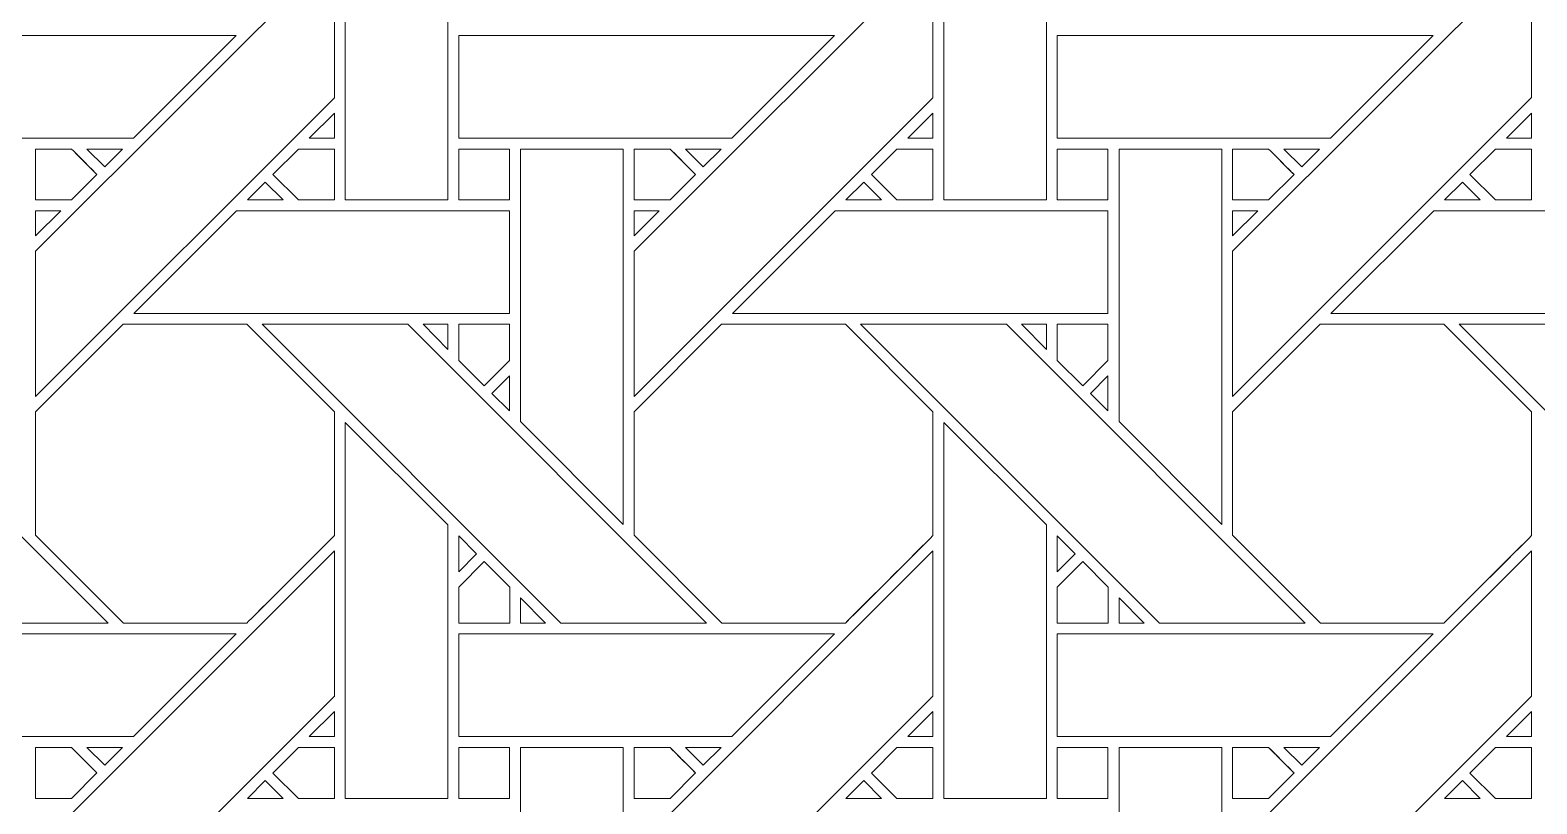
# Model space of a CAD drawing. Header units: inches. Extents: x 3.4 to 21.4, y 4.6 to 13.6.
# Drawn here: x 12.137 to 14.526, y 6.673 to 7.9 of the extents above; entities that cross this region are included whole.
import ezdxf

# ---------------------------------------------------------------- set-up
doc = ezdxf.new("R2010")
doc.units = ezdxf.units.IN
doc.header["$MEASUREMENT"] = 0
doc.layers.add('Design', color=7, linetype='Continuous', lineweight=0)

msp = doc.modelspace()

# ---------------------------------------------------------------- linework, layer by layer
at = {"layer": 'Design'}
for points, knots in [([(3.3829, 13.5948), (3.3829, 13.5948), (3.3829, 4.5948), (3.3829, 4.5948), (3.3829, 4.5948), (21.3829, 4.5948), (21.3829, 4.5948), (21.3829, 4.5948), (21.3829, 13.5948), (21.3829, 13.5948), (21.3829, 13.5948), (3.3829, 13.5948), (3.3829, 13.5948)], [0, 0, 0, 0, 1, 1, 1, 2, 2, 2, 3, 3, 3, 4, 4, 4, 4]), ([(3.8379, 13.1448), (3.8379, 13.1448), (3.8379, 5.0448), (3.8379, 5.0448), (3.8379, 5.0448), (20.9329, 5.0448), (20.9329, 5.0448), (20.9329, 5.0448), (20.9329, 13.1448), (20.9329, 13.1448), (20.9329, 13.1448), (3.8379, 13.1448), (3.8379, 13.1448)], [0, 0, 0, 0, 1, 1, 1, 2, 2, 2, 3, 3, 3, 4, 4, 4, 4]), ([(12.7996, 8.0644), (12.7996, 8.0644), (12.7996, 7.6307), (12.7996, 7.6307), (12.7996, 7.6307), (12.6368, 7.6307), (12.6368, 7.6307), (12.6368, 7.6307), (12.6368, 8.2265), (12.6368, 8.2265), (12.6368, 8.2265), (12.7996, 8.0644), (12.7996, 8.0644)], [0, 0, 0, 0, 1, 1, 1, 2, 2, 2, 3, 3, 3, 4, 4, 4, 4]), ([(13.7483, 8.0644), (13.7483, 8.0644), (13.7483, 7.6307), (13.7483, 7.6307), (13.7483, 7.6307), (13.5856, 7.6307), (13.5856, 7.6307), (13.5856, 7.6307), (13.5856, 8.2266), (13.5856, 8.2266), (13.5856, 8.2266), (13.7483, 8.0644), (13.7483, 8.0644)], [0, 0, 0, 0, 1, 1, 1, 2, 2, 2, 3, 3, 3, 4, 4, 4, 4]), ([(12.146, 7.5494), (12.146, 7.5494), (12.6197, 8.023), (12.6197, 8.023), (12.6197, 8.023), (12.6197, 7.7929), (12.6197, 7.7929), (12.6197, 7.7929), (12.146, 7.3193), (12.146, 7.3193), (12.146, 7.3193), (12.146, 7.5494), (12.146, 7.5494)], [0, 0, 0, 0, 1, 1, 1, 2, 2, 2, 3, 3, 3, 4, 4, 4, 4]), ([(13.0948, 7.5494), (13.0948, 7.5494), (13.5684, 8.023), (13.5684, 8.023), (13.5684, 8.023), (13.5684, 7.7929), (13.5684, 7.7929), (13.5684, 7.7929), (13.0948, 7.3193), (13.0948, 7.3193), (13.0948, 7.3193), (13.0948, 7.5494), (13.0948, 7.5494)], [0, 0, 0, 0, 1, 1, 1, 2, 2, 2, 3, 3, 3, 4, 4, 4, 4]), ([(14.0435, 7.5494), (14.0435, 7.5494), (14.5172, 8.023), (14.5172, 8.023), (14.5172, 8.023), (14.5172, 7.793), (14.5172, 7.793), (14.5172, 7.793), (14.0435, 7.3193), (14.0435, 7.3193), (14.0435, 7.3193), (14.0435, 7.5494), (14.0435, 7.5494)], [0, 0, 0, 0, 1, 1, 1, 2, 2, 2, 3, 3, 3, 4, 4, 4, 4]), ([(11.8682, 7.7288), (11.8682, 7.7288), (11.8682, 7.8915), (11.8682, 7.8915), (11.8682, 7.8915), (12.4639, 7.8915), (12.4639, 7.8915), (12.4639, 7.8915), (12.3012, 7.7288), (12.3012, 7.7288), (12.3012, 7.7288), (11.8682, 7.7288), (11.8682, 7.7288)], [0, 0, 0, 0, 1, 1, 1, 2, 2, 2, 3, 3, 3, 4, 4, 4, 4]), ([(12.8169, 7.7288), (12.8169, 7.7288), (12.8169, 7.8915), (12.8169, 7.8915), (12.8169, 7.8915), (13.4126, 7.8915), (13.4126, 7.8915), (13.4126, 7.8915), (13.2499, 7.7288), (13.2499, 7.7288), (13.2499, 7.7288), (12.8169, 7.7288), (12.8169, 7.7288)], [0, 0, 0, 0, 1, 1, 1, 2, 2, 2, 3, 3, 3, 4, 4, 4, 4]), ([(13.7656, 7.7288), (13.7656, 7.7288), (13.7656, 7.8915), (13.7656, 7.8915), (13.7656, 7.8915), (14.3613, 7.8915), (14.3613, 7.8915), (14.3613, 7.8915), (14.1986, 7.7288), (14.1986, 7.7288), (14.1986, 7.7288), (13.7656, 7.7288), (13.7656, 7.7288)], [0, 0, 0, 0, 1, 1, 1, 2, 2, 2, 3, 3, 3, 4, 4, 4, 4]), ([(12.5799, 7.7288), (12.5799, 7.7288), (12.6197, 7.7686), (12.6197, 7.7686), (12.6197, 7.7686), (12.6197, 7.7288), (12.6197, 7.7288), (12.6197, 7.7288), (12.5799, 7.7288), (12.5799, 7.7288)], [0, 0, 0, 0, 1, 1, 1, 2, 2, 2, 3, 3, 3, 3]), ([(13.5287, 7.7288), (13.5287, 7.7288), (13.5684, 7.7686), (13.5684, 7.7686), (13.5684, 7.7686), (13.5684, 7.7288), (13.5684, 7.7288), (13.5684, 7.7288), (13.5287, 7.7288), (13.5287, 7.7288)], [0, 0, 0, 0, 1, 1, 1, 2, 2, 2, 3, 3, 3, 3]), ([(14.4774, 7.7288), (14.4774, 7.7288), (14.5172, 7.7686), (14.5172, 7.7686), (14.5172, 7.7686), (14.5172, 7.7288), (14.5172, 7.7288), (14.5172, 7.7288), (14.4774, 7.7288), (14.4774, 7.7288)], [0, 0, 0, 0, 1, 1, 1, 2, 2, 2, 3, 3, 3, 3]), ([(12.2031, 7.7115), (12.2082, 7.7064), (12.239, 7.6756), (12.2434, 7.6711), (12.2434, 7.6711), (12.203, 7.6307), (12.203, 7.6307), (12.203, 7.6307), (12.146, 7.6307), (12.146, 7.6307), (12.146, 7.6307), (12.146, 7.7115), (12.146, 7.7115), (12.146, 7.7115), (12.2031, 7.7115), (12.2031, 7.7115)], [0, 0, 0, 0, 1, 1, 1, 2, 2, 2, 3, 3, 3, 4, 4, 4, 5, 5, 5, 5]), ([(12.146, 7.7115), (12.146, 7.7115), (12.2031, 7.7115), (12.2031, 7.7115), (12.2084, 7.7062), (12.2392, 7.6754), (12.2434, 7.6711), (12.2434, 7.6711), (12.203, 7.6307), (12.203, 7.6307), (12.203, 7.6307), (12.146, 7.6307), (12.146, 7.6307), (12.146, 7.6307), (12.146, 7.7115), (12.146, 7.7115)], [0, 0, 0, 0, 1, 1, 1, 2, 2, 2, 3, 3, 3, 4, 4, 4, 5, 5, 5, 5]), ([(12.2839, 7.7115), (12.2839, 7.7115), (12.2556, 7.6833), (12.2556, 7.6833), (12.2556, 7.6833), (12.2275, 7.7115), (12.2275, 7.7115), (12.2275, 7.7115), (12.2839, 7.7115), (12.2839, 7.7115)], [0, 0, 0, 0, 1, 1, 1, 2, 2, 2, 3, 3, 3, 3]), ([(12.6197, 7.7115), (12.6197, 7.7115), (12.6197, 7.6307), (12.6197, 7.6307), (12.6197, 7.6307), (12.5626, 7.6307), (12.5626, 7.6307), (12.5626, 7.6307), (12.5222, 7.6711), (12.5222, 7.6711), (12.5222, 7.6711), (12.5627, 7.7115), (12.5627, 7.7115), (12.5627, 7.7115), (12.6197, 7.7115), (12.6197, 7.7115)], [0, 0, 0, 0, 1, 1, 1, 2, 2, 2, 3, 3, 3, 4, 4, 4, 5, 5, 5, 5]), ([(12.5222, 7.6711), (12.5222, 7.6711), (12.5627, 7.7115), (12.5627, 7.7115), (12.5627, 7.7115), (12.6197, 7.7115), (12.6197, 7.7115), (12.6197, 7.7115), (12.6197, 7.6307), (12.6197, 7.6307), (12.6197, 7.6307), (12.5626, 7.6307), (12.5626, 7.6307), (12.5626, 7.6307), (12.5222, 7.6711), (12.5222, 7.6711)], [0, 0, 0, 0, 1, 1, 1, 2, 2, 2, 3, 3, 3, 4, 4, 4, 5, 5, 5, 5]), ([(12.8971, 7.6307), (12.8971, 7.6307), (12.8169, 7.6307), (12.8169, 7.6307), (12.8169, 7.6307), (12.8169, 7.7115), (12.8169, 7.7115), (12.8169, 7.7115), (12.8971, 7.7115), (12.8971, 7.7115), (12.8971, 7.7115), (12.8971, 7.6307), (12.8971, 7.6307)], [0, 0, 0, 0, 1, 1, 1, 2, 2, 2, 3, 3, 3, 4, 4, 4, 4]), ([(12.8971, 7.7115), (12.8971, 7.7115), (12.8971, 7.6307), (12.8971, 7.6307), (12.8971, 7.6307), (12.8169, 7.6307), (12.8169, 7.6307), (12.8169, 7.6307), (12.8169, 7.7115), (12.8169, 7.7115), (12.8169, 7.7115), (12.8971, 7.7115), (12.8971, 7.7115)], [0, 0, 0, 0, 1, 1, 1, 2, 2, 2, 3, 3, 3, 4, 4, 4, 4]), ([(13.0776, 7.7115), (13.0776, 7.7115), (13.0776, 7.1164), (13.0776, 7.1164), (13.0776, 7.1164), (12.9147, 7.2793), (12.9147, 7.2793), (12.9147, 7.2793), (12.9147, 7.7115), (12.9147, 7.7115), (12.9147, 7.7115), (13.0776, 7.7115), (13.0776, 7.7115)], [0, 0, 0, 0, 1, 1, 1, 2, 2, 2, 3, 3, 3, 4, 4, 4, 4]), ([(13.1518, 7.7115), (13.157, 7.7064), (13.1877, 7.6756), (13.1922, 7.6711), (13.1922, 7.6711), (13.1517, 7.6307), (13.1517, 7.6307), (13.1517, 7.6307), (13.0948, 7.6307), (13.0948, 7.6307), (13.0948, 7.6307), (13.0948, 7.7115), (13.0948, 7.7115), (13.0948, 7.7115), (13.1518, 7.7115), (13.1518, 7.7115)], [0, 0, 0, 0, 1, 1, 1, 2, 2, 2, 3, 3, 3, 4, 4, 4, 5, 5, 5, 5]), ([(13.0948, 7.7115), (13.0948, 7.7115), (13.1518, 7.7115), (13.1518, 7.7115), (13.1574, 7.7059), (13.1922, 7.6711), (13.1922, 7.6711), (13.1922, 7.6711), (13.1517, 7.6307), (13.1517, 7.6307), (13.1517, 7.6307), (13.0948, 7.6307), (13.0948, 7.6307), (13.0948, 7.6307), (13.0948, 7.7115), (13.0948, 7.7115)], [0, 0, 0, 0, 1, 1, 1, 2, 2, 2, 3, 3, 3, 4, 4, 4, 5, 5, 5, 5]), ([(13.2326, 7.7115), (13.2326, 7.7115), (13.2044, 7.6833), (13.2044, 7.6833), (13.2044, 7.6833), (13.1762, 7.7115), (13.1762, 7.7115), (13.1762, 7.7115), (13.2326, 7.7115), (13.2326, 7.7115)], [0, 0, 0, 0, 1, 1, 1, 2, 2, 2, 3, 3, 3, 3]), ([(13.5684, 7.7115), (13.5684, 7.7115), (13.5684, 7.6307), (13.5684, 7.6307), (13.5684, 7.6307), (13.5113, 7.6307), (13.5113, 7.6307), (13.5113, 7.6307), (13.471, 7.6711), (13.471, 7.6711), (13.471, 7.6711), (13.5114, 7.7115), (13.5114, 7.7115), (13.5114, 7.7115), (13.5684, 7.7115), (13.5684, 7.7115)], [0, 0, 0, 0, 1, 1, 1, 2, 2, 2, 3, 3, 3, 4, 4, 4, 5, 5, 5, 5]), ([(13.471, 7.6711), (13.471, 7.6711), (13.5114, 7.7115), (13.5114, 7.7115), (13.5114, 7.7115), (13.5684, 7.7115), (13.5684, 7.7115), (13.5684, 7.7115), (13.5684, 7.6307), (13.5684, 7.6307), (13.5684, 7.6307), (13.5113, 7.6307), (13.5113, 7.6307), (13.5113, 7.6307), (13.471, 7.6711), (13.471, 7.6711)], [0, 0, 0, 0, 1, 1, 1, 2, 2, 2, 3, 3, 3, 4, 4, 4, 5, 5, 5, 5]), ([(13.8459, 7.6307), (13.8459, 7.6307), (13.7656, 7.6307), (13.7656, 7.6307), (13.7656, 7.6307), (13.7656, 7.7115), (13.7656, 7.7115), (13.7656, 7.7115), (13.8459, 7.7115), (13.8459, 7.7115), (13.8459, 7.7115), (13.8459, 7.6307), (13.8459, 7.6307)], [0, 0, 0, 0, 1, 1, 1, 2, 2, 2, 3, 3, 3, 4, 4, 4, 4]), ([(13.8459, 7.7115), (13.8459, 7.7115), (13.8459, 7.6307), (13.8459, 7.6307), (13.8459, 7.6307), (13.7656, 7.6307), (13.7656, 7.6307), (13.7656, 7.6307), (13.7656, 7.7115), (13.7656, 7.7115), (13.7656, 7.7115), (13.8459, 7.7115), (13.8459, 7.7115)], [0, 0, 0, 0, 1, 1, 1, 2, 2, 2, 3, 3, 3, 4, 4, 4, 4]), ([(14.0263, 7.7115), (14.0263, 7.7115), (14.0263, 7.1164), (14.0263, 7.1164), (14.0263, 7.1164), (13.8634, 7.2793), (13.8634, 7.2793), (13.8634, 7.2793), (13.8634, 7.7115), (13.8634, 7.7115), (13.8634, 7.7115), (14.0263, 7.7115), (14.0263, 7.7115)], [0, 0, 0, 0, 1, 1, 1, 2, 2, 2, 3, 3, 3, 4, 4, 4, 4]), ([(14.1006, 7.7115), (14.1057, 7.7064), (14.1365, 7.6756), (14.1409, 7.6711), (14.1409, 7.6711), (14.1005, 7.6307), (14.1005, 7.6307), (14.1005, 7.6307), (14.0435, 7.6307), (14.0435, 7.6307), (14.0435, 7.6307), (14.0435, 7.7115), (14.0435, 7.7115), (14.0435, 7.7115), (14.1006, 7.7115), (14.1006, 7.7115)], [0, 0, 0, 0, 1, 1, 1, 2, 2, 2, 3, 3, 3, 4, 4, 4, 5, 5, 5, 5]), ([(14.0435, 7.6307), (14.0435, 7.6307), (14.0435, 7.7115), (14.0435, 7.7115), (14.0435, 7.7115), (14.1006, 7.7115), (14.1006, 7.7115), (14.106, 7.7061), (14.1409, 7.6711), (14.1409, 7.6711), (14.1409, 7.6711), (14.1005, 7.6307), (14.1005, 7.6307), (14.1005, 7.6307), (14.0435, 7.6307), (14.0435, 7.6307)], [0, 0, 0, 0, 1, 1, 1, 2, 2, 2, 3, 3, 3, 4, 4, 4, 5, 5, 5, 5]), ([(14.1249, 7.7115), (14.1249, 7.7115), (14.1814, 7.7115), (14.1814, 7.7115), (14.1814, 7.7115), (14.1531, 7.6833), (14.1531, 7.6833), (14.1531, 7.6833), (14.1249, 7.7115), (14.1249, 7.7115)], [0, 0, 0, 0, 1, 1, 1, 2, 2, 2, 3, 3, 3, 3]), ([(14.5172, 7.7115), (14.5172, 7.7115), (14.5172, 7.6307), (14.5172, 7.6307), (14.5172, 7.6307), (14.4601, 7.6307), (14.4601, 7.6307), (14.4601, 7.6307), (14.4197, 7.6711), (14.4197, 7.6711), (14.4197, 7.6711), (14.4601, 7.7115), (14.4601, 7.7115), (14.4601, 7.7115), (14.5172, 7.7115), (14.5172, 7.7115)], [0, 0, 0, 0, 1, 1, 1, 2, 2, 2, 3, 3, 3, 4, 4, 4, 5, 5, 5, 5]), ([(14.4197, 7.6711), (14.4197, 7.6711), (14.4601, 7.7115), (14.4601, 7.7115), (14.4601, 7.7115), (14.5172, 7.7115), (14.5172, 7.7115), (14.5172, 7.7115), (14.5172, 7.6307), (14.5172, 7.6307), (14.5172, 7.6307), (14.4601, 7.6307), (14.4601, 7.6307), (14.4601, 7.6307), (14.4197, 7.6711), (14.4197, 7.6711)], [0, 0, 0, 0, 1, 1, 1, 2, 2, 2, 3, 3, 3, 4, 4, 4, 5, 5, 5, 5]), ([(12.5384, 7.6307), (12.5384, 7.6307), (12.4819, 7.6307), (12.4819, 7.6307), (12.4819, 7.6307), (12.5101, 7.659), (12.5101, 7.659), (12.5101, 7.659), (12.5384, 7.6307), (12.5384, 7.6307)], [0, 0, 0, 0, 1, 1, 1, 2, 2, 2, 3, 3, 3, 3]), ([(13.4871, 7.6307), (13.4871, 7.6307), (13.4306, 7.6307), (13.4306, 7.6307), (13.4306, 7.6307), (13.4589, 7.659), (13.4589, 7.659), (13.4589, 7.659), (13.4871, 7.6307), (13.4871, 7.6307)], [0, 0, 0, 0, 1, 1, 1, 2, 2, 2, 3, 3, 3, 3]), ([(14.4358, 7.6307), (14.4358, 7.6307), (14.3793, 7.6307), (14.3793, 7.6307), (14.3793, 7.6307), (14.4076, 7.659), (14.4076, 7.659), (14.4076, 7.659), (14.4358, 7.6307), (14.4358, 7.6307)], [0, 0, 0, 0, 1, 1, 1, 2, 2, 2, 3, 3, 3, 3]), ([(12.1859, 7.6136), (12.1859, 7.6136), (12.146, 7.5738), (12.146, 7.5738), (12.146, 7.5738), (12.146, 7.6136), (12.146, 7.6136), (12.146, 7.6136), (12.1859, 7.6136), (12.1859, 7.6136)], [0, 0, 0, 0, 1, 1, 1, 2, 2, 2, 3, 3, 3, 3]), ([(12.3019, 7.4508), (12.3019, 7.4508), (12.4647, 7.6136), (12.4647, 7.6136), (12.4647, 7.6136), (12.8972, 7.6136), (12.8972, 7.6136), (12.8972, 7.6136), (12.8972, 7.4508), (12.8972, 7.4508), (12.8972, 7.4508), (12.3019, 7.4508), (12.3019, 7.4508)], [0, 0, 0, 0, 1, 1, 1, 2, 2, 2, 3, 3, 3, 4, 4, 4, 4]), ([(13.1346, 7.6136), (13.1346, 7.6136), (13.0948, 7.5737), (13.0948, 7.5737), (13.0948, 7.5737), (13.0948, 7.6136), (13.0948, 7.6136), (13.0948, 7.6136), (13.1346, 7.6136), (13.1346, 7.6136)], [0, 0, 0, 0, 1, 1, 1, 2, 2, 2, 3, 3, 3, 3]), ([(13.2506, 7.4508), (13.2506, 7.4508), (13.4135, 7.6136), (13.4135, 7.6136), (13.4135, 7.6136), (13.8459, 7.6136), (13.8459, 7.6136), (13.8459, 7.6136), (13.8459, 7.4508), (13.8459, 7.4508), (13.8459, 7.4508), (13.2506, 7.4508), (13.2506, 7.4508)], [0, 0, 0, 0, 1, 1, 1, 2, 2, 2, 3, 3, 3, 4, 4, 4, 4]), ([(14.0833, 7.6136), (14.0833, 7.6136), (14.0435, 7.5738), (14.0435, 7.5738), (14.0435, 7.5738), (14.0435, 7.6136), (14.0435, 7.6136), (14.0435, 7.6136), (14.0833, 7.6136), (14.0833, 7.6136)], [0, 0, 0, 0, 1, 1, 1, 2, 2, 2, 3, 3, 3, 3]), ([(14.1993, 7.4508), (14.1993, 7.4508), (14.3622, 7.6136), (14.3622, 7.6136), (14.3622, 7.6136), (14.7946, 7.6136), (14.7946, 7.6136), (14.7946, 7.6136), (14.7946, 7.4508), (14.7946, 7.4508), (14.7946, 7.4508), (14.1993, 7.4508), (14.1993, 7.4508)], [0, 0, 0, 0, 1, 1, 1, 2, 2, 2, 3, 3, 3, 4, 4, 4, 4]), ([(11.5565, 7.4336), (11.5565, 7.4336), (11.7874, 7.4336), (11.7874, 7.4336), (11.7874, 7.4336), (12.2611, 6.96), (12.2611, 6.96), (12.2611, 6.96), (12.03, 6.96), (12.03, 6.96), (12.03, 6.96), (11.5565, 7.4336), (11.5565, 7.4336)], [0, 0, 0, 0, 1, 1, 1, 2, 2, 2, 3, 3, 3, 4, 4, 4, 4]), ([(12.2847, 7.4336), (12.2847, 7.4336), (12.4809, 7.4336), (12.4809, 7.4336), (12.4809, 7.4336), (12.6197, 7.2949), (12.6197, 7.2949), (12.6197, 7.2949), (12.6197, 7.0987), (12.6197, 7.0987), (12.6019, 7.0807), (12.49, 6.969), (12.481, 6.96), (12.481, 6.96), (12.2853, 6.96), (12.2853, 6.96), (12.2853, 6.96), (12.146, 7.0992), (12.146, 7.0992), (12.146, 7.0992), (12.146, 7.2949), (12.146, 7.2949), (12.146, 7.2949), (12.2847, 7.4336), (12.2847, 7.4336)], [0, 0, 0, 0, 1, 1, 1, 2, 2, 2, 3, 3, 3, 4, 4, 4, 5, 5, 5, 6, 6, 6, 7, 7, 7, 8, 8, 8, 8]), ([(12.146, 7.0992), (12.146, 7.0992), (12.146, 7.2949), (12.146, 7.2949), (12.146, 7.2949), (12.2847, 7.4336), (12.2847, 7.4336), (12.2847, 7.4336), (12.4809, 7.4336), (12.4809, 7.4336), (12.4809, 7.4336), (12.6197, 7.2949), (12.6197, 7.2949), (12.6197, 7.2949), (12.6197, 7.0987), (12.6197, 7.0987), (12.6017, 7.0806), (12.4899, 6.9689), (12.481, 6.96), (12.481, 6.96), (12.2853, 6.96), (12.2853, 6.96), (12.2853, 6.96), (12.146, 7.0992), (12.146, 7.0992)], [0, 0, 0, 0, 1, 1, 1, 2, 2, 2, 3, 3, 3, 4, 4, 4, 5, 5, 5, 6, 6, 6, 7, 7, 7, 8, 8, 8, 8]), ([(12.5052, 7.4336), (12.5052, 7.4336), (12.7361, 7.4336), (12.7361, 7.4336), (12.7361, 7.4336), (13.2098, 6.96), (13.2098, 6.96), (13.2098, 6.96), (12.9787, 6.96), (12.9787, 6.96), (12.9787, 6.96), (12.5052, 7.4336), (12.5052, 7.4336)], [0, 0, 0, 0, 1, 1, 1, 2, 2, 2, 3, 3, 3, 4, 4, 4, 4]), ([(12.7997, 7.4336), (12.7997, 7.4336), (12.7997, 7.3938), (12.7997, 7.3938), (12.7997, 7.3938), (12.7602, 7.4336), (12.7602, 7.4336), (12.7602, 7.4336), (12.7997, 7.4336), (12.7997, 7.4336)], [0, 0, 0, 0, 1, 1, 1, 2, 2, 2, 3, 3, 3, 3]), ([(12.8971, 7.4336), (12.8971, 7.4336), (12.8971, 7.376), (12.8971, 7.376), (12.8971, 7.376), (12.8572, 7.3361), (12.8572, 7.3361), (12.8572, 7.3361), (12.8169, 7.3764), (12.8169, 7.3764), (12.8169, 7.3764), (12.8169, 7.4336), (12.8169, 7.4336), (12.8169, 7.4336), (12.8971, 7.4336), (12.8971, 7.4336)], [0, 0, 0, 0, 1, 1, 1, 2, 2, 2, 3, 3, 3, 4, 4, 4, 5, 5, 5, 5]), ([(12.8572, 7.3361), (12.8572, 7.3361), (12.8169, 7.3764), (12.8169, 7.3764), (12.8169, 7.3764), (12.8169, 7.4336), (12.8169, 7.4336), (12.8169, 7.4336), (12.8971, 7.4336), (12.8971, 7.4336), (12.8971, 7.4336), (12.8971, 7.376), (12.8971, 7.376), (12.8971, 7.376), (12.8572, 7.3361), (12.8572, 7.3361)], [0, 0, 0, 0, 1, 1, 1, 2, 2, 2, 3, 3, 3, 4, 4, 4, 5, 5, 5, 5]), ([(13.2335, 7.4336), (13.2335, 7.4336), (13.4297, 7.4336), (13.4297, 7.4336), (13.4297, 7.4336), (13.5684, 7.2949), (13.5684, 7.2949), (13.5684, 7.2949), (13.5684, 7.0987), (13.5684, 7.0987), (13.5506, 7.0807), (13.4387, 6.969), (13.4297, 6.96), (13.4297, 6.96), (13.234, 6.96), (13.234, 6.96), (13.234, 6.96), (13.0948, 7.0992), (13.0948, 7.0992), (13.0948, 7.0992), (13.0948, 7.2949), (13.0948, 7.2949), (13.0948, 7.2949), (13.2335, 7.4336), (13.2335, 7.4336)], [0, 0, 0, 0, 1, 1, 1, 2, 2, 2, 3, 3, 3, 4, 4, 4, 5, 5, 5, 6, 6, 6, 7, 7, 7, 8, 8, 8, 8]), ([(13.0948, 7.0992), (13.0948, 7.0992), (13.0948, 7.2949), (13.0948, 7.2949), (13.0948, 7.2949), (13.2335, 7.4336), (13.2335, 7.4336), (13.2335, 7.4336), (13.4297, 7.4336), (13.4297, 7.4336), (13.4297, 7.4336), (13.5684, 7.2949), (13.5684, 7.2949), (13.5684, 7.2949), (13.5684, 7.0987), (13.5684, 7.0987), (13.55, 7.0801), (13.4382, 6.9685), (13.4297, 6.96), (13.4297, 6.96), (13.234, 6.96), (13.234, 6.96), (13.234, 6.96), (13.0948, 7.0992), (13.0948, 7.0992)], [0, 0, 0, 0, 1, 1, 1, 2, 2, 2, 3, 3, 3, 4, 4, 4, 5, 5, 5, 6, 6, 6, 7, 7, 7, 8, 8, 8, 8]), ([(13.4539, 7.4336), (13.4539, 7.4336), (13.6849, 7.4336), (13.6849, 7.4336), (13.6849, 7.4336), (14.1585, 6.96), (14.1585, 6.96), (14.1585, 6.96), (13.9275, 6.96), (13.9275, 6.96), (13.9275, 6.96), (13.4539, 7.4336), (13.4539, 7.4336)], [0, 0, 0, 0, 1, 1, 1, 2, 2, 2, 3, 3, 3, 4, 4, 4, 4]), ([(13.7484, 7.4336), (13.7484, 7.4336), (13.7484, 7.3938), (13.7484, 7.3938), (13.7484, 7.3938), (13.709, 7.4336), (13.709, 7.4336), (13.709, 7.4336), (13.7484, 7.4336), (13.7484, 7.4336)], [0, 0, 0, 0, 1, 1, 1, 2, 2, 2, 3, 3, 3, 3]), ([(13.8459, 7.4336), (13.8459, 7.4336), (13.8459, 7.376), (13.8459, 7.376), (13.8459, 7.376), (13.8059, 7.3361), (13.8059, 7.3361), (13.8059, 7.3361), (13.7656, 7.3764), (13.7656, 7.3764), (13.7656, 7.3764), (13.7656, 7.4336), (13.7656, 7.4336), (13.7656, 7.4336), (13.8459, 7.4336), (13.8459, 7.4336)], [0, 0, 0, 0, 1, 1, 1, 2, 2, 2, 3, 3, 3, 4, 4, 4, 5, 5, 5, 5]), ([(13.8059, 7.3361), (13.8059, 7.3361), (13.7656, 7.3764), (13.7656, 7.3764), (13.7656, 7.3764), (13.7656, 7.4336), (13.7656, 7.4336), (13.7656, 7.4336), (13.8459, 7.4336), (13.8459, 7.4336), (13.8459, 7.4336), (13.8459, 7.376), (13.8459, 7.376), (13.8459, 7.376), (13.8059, 7.3361), (13.8059, 7.3361)], [0, 0, 0, 0, 1, 1, 1, 2, 2, 2, 3, 3, 3, 4, 4, 4, 5, 5, 5, 5]), ([(14.1822, 7.4336), (14.1822, 7.4336), (14.3784, 7.4336), (14.3784, 7.4336), (14.3784, 7.4336), (14.5172, 7.2949), (14.5172, 7.2949), (14.5172, 7.2949), (14.5172, 7.0987), (14.5172, 7.0987), (14.4994, 7.0807), (14.3874, 6.969), (14.3784, 6.96), (14.3784, 6.96), (14.1827, 6.96), (14.1827, 6.96), (14.1827, 6.96), (14.0435, 7.0992), (14.0435, 7.0992), (14.0435, 7.0992), (14.0435, 7.2949), (14.0435, 7.2949), (14.0435, 7.2949), (14.1822, 7.4336), (14.1822, 7.4336)], [0, 0, 0, 0, 1, 1, 1, 2, 2, 2, 3, 3, 3, 4, 4, 4, 5, 5, 5, 6, 6, 6, 7, 7, 7, 8, 8, 8, 8]), ([(14.0435, 7.0992), (14.0435, 7.0992), (14.0435, 7.2949), (14.0435, 7.2949), (14.0435, 7.2949), (14.1822, 7.4336), (14.1822, 7.4336), (14.1822, 7.4336), (14.3784, 7.4336), (14.3784, 7.4336), (14.3784, 7.4336), (14.5172, 7.2949), (14.5172, 7.2949), (14.5172, 7.2949), (14.5172, 7.0987), (14.5172, 7.0987), (14.4992, 7.0806), (14.3873, 6.9689), (14.3784, 6.96), (14.3784, 6.96), (14.1827, 6.96), (14.1827, 6.96), (14.1827, 6.96), (14.0435, 7.0992), (14.0435, 7.0992)], [0, 0, 0, 0, 1, 1, 1, 2, 2, 2, 3, 3, 3, 4, 4, 4, 5, 5, 5, 6, 6, 6, 7, 7, 7, 8, 8, 8, 8]), ([(14.4026, 7.4336), (14.4026, 7.4336), (14.6336, 7.4336), (14.6336, 7.4336), (14.6336, 7.4336), (15.1072, 6.96), (15.1072, 6.96), (15.1072, 6.96), (14.8762, 6.96), (14.8762, 6.96), (14.8762, 6.96), (14.4026, 7.4336), (14.4026, 7.4336)], [0, 0, 0, 0, 1, 1, 1, 2, 2, 2, 3, 3, 3, 4, 4, 4, 4]), ([(12.8972, 7.3518), (12.8972, 7.3518), (12.8972, 7.2966), (12.8972, 7.2966), (12.8972, 7.2966), (12.8694, 7.324), (12.8694, 7.324), (12.8694, 7.324), (12.8972, 7.3518), (12.8972, 7.3518)], [0, 0, 0, 0, 1, 1, 1, 2, 2, 2, 3, 3, 3, 3]), ([(13.8459, 7.3518), (13.8459, 7.3518), (13.8459, 7.2966), (13.8459, 7.2966), (13.8459, 7.2966), (13.8181, 7.324), (13.8181, 7.324), (13.8181, 7.324), (13.8459, 7.3518), (13.8459, 7.3518)], [0, 0, 0, 0, 1, 1, 1, 2, 2, 2, 3, 3, 3, 3]), ([(12.7996, 7.1157), (12.7996, 7.1157), (12.7996, 6.682), (12.7996, 6.682), (12.7996, 6.682), (12.6368, 6.682), (12.6368, 6.682), (12.6368, 6.682), (12.6368, 7.2778), (12.6368, 7.2778), (12.6368, 7.2778), (12.7996, 7.1157), (12.7996, 7.1157)], [0, 0, 0, 0, 1, 1, 1, 2, 2, 2, 3, 3, 3, 4, 4, 4, 4]), ([(13.7483, 7.1157), (13.7483, 7.1157), (13.7483, 6.682), (13.7483, 6.682), (13.7483, 6.682), (13.5856, 6.682), (13.5856, 6.682), (13.5856, 6.682), (13.5856, 7.2778), (13.5856, 7.2778), (13.5856, 7.2778), (13.7483, 7.1157), (13.7483, 7.1157)], [0, 0, 0, 0, 1, 1, 1, 2, 2, 2, 3, 3, 3, 4, 4, 4, 4]), ([(12.8169, 7.0414), (12.8169, 7.0414), (12.8169, 7.0982), (12.8169, 7.0982), (12.8169, 7.0982), (12.8451, 7.0696), (12.8451, 7.0696), (12.8451, 7.0696), (12.8169, 7.0414), (12.8169, 7.0414)], [0, 0, 0, 0, 1, 1, 1, 2, 2, 2, 3, 3, 3, 3]), ([(13.7656, 7.0414), (13.7656, 7.0414), (13.7656, 7.0982), (13.7656, 7.0982), (13.7656, 7.0982), (13.7938, 7.0696), (13.7938, 7.0696), (13.7938, 7.0696), (13.7656, 7.0414), (13.7656, 7.0414)], [0, 0, 0, 0, 1, 1, 1, 2, 2, 2, 3, 3, 3, 3]), ([(12.146, 6.6007), (12.146, 6.6007), (12.6197, 7.0743), (12.6197, 7.0743), (12.6197, 7.0743), (12.6197, 6.8442), (12.6197, 6.8442), (12.6197, 6.8442), (12.146, 6.3706), (12.146, 6.3706), (12.146, 6.3706), (12.146, 6.6007), (12.146, 6.6007)], [0, 0, 0, 0, 1, 1, 1, 2, 2, 2, 3, 3, 3, 4, 4, 4, 4]), ([(13.0948, 6.6007), (13.0948, 6.6007), (13.5684, 7.0743), (13.5684, 7.0743), (13.5684, 7.0743), (13.5684, 6.8442), (13.5684, 6.8442), (13.5684, 6.8442), (13.0948, 6.3706), (13.0948, 6.3706), (13.0948, 6.3706), (13.0948, 6.6007), (13.0948, 6.6007)], [0, 0, 0, 0, 1, 1, 1, 2, 2, 2, 3, 3, 3, 4, 4, 4, 4]), ([(14.0435, 6.6007), (14.0435, 6.6007), (14.5172, 7.0743), (14.5172, 7.0743), (14.5172, 7.0743), (14.5172, 6.8442), (14.5172, 6.8442), (14.5172, 6.8442), (14.0435, 6.3706), (14.0435, 6.3706), (14.0435, 6.3706), (14.0435, 6.6007), (14.0435, 6.6007)], [0, 0, 0, 0, 1, 1, 1, 2, 2, 2, 3, 3, 3, 4, 4, 4, 4]), ([(12.8169, 6.9597), (12.8169, 6.9597), (12.8169, 7.017), (12.8169, 7.017), (12.8169, 7.017), (12.8572, 7.0574), (12.8572, 7.0574), (12.8572, 7.0574), (12.8976, 7.017), (12.8976, 7.017), (12.8976, 7.017), (12.8976, 6.9597), (12.8976, 6.9597), (12.8976, 6.9597), (12.8169, 6.9597), (12.8169, 6.9597)], [0, 0, 0, 0, 1, 1, 1, 2, 2, 2, 3, 3, 3, 4, 4, 4, 5, 5, 5, 5]), ([(12.8572, 7.0574), (12.8572, 7.0574), (12.8976, 7.017), (12.8976, 7.017), (12.8976, 7.017), (12.8976, 6.9597), (12.8976, 6.9597), (12.8976, 6.9597), (12.8169, 6.9597), (12.8169, 6.9597), (12.8169, 6.9597), (12.8169, 7.017), (12.8169, 7.017), (12.8169, 7.017), (12.8572, 7.0574), (12.8572, 7.0574)], [0, 0, 0, 0, 1, 1, 1, 2, 2, 2, 3, 3, 3, 4, 4, 4, 5, 5, 5, 5]), ([(13.7656, 6.9597), (13.7656, 6.9597), (13.7656, 7.017), (13.7656, 7.017), (13.7656, 7.017), (13.806, 7.0574), (13.806, 7.0574), (13.806, 7.0574), (13.8463, 7.017), (13.8463, 7.017), (13.8463, 7.017), (13.8463, 6.9597), (13.8463, 6.9597), (13.8463, 6.9597), (13.7656, 6.9597), (13.7656, 6.9597)], [0, 0, 0, 0, 1, 1, 1, 2, 2, 2, 3, 3, 3, 4, 4, 4, 5, 5, 5, 5]), ([(13.806, 7.0574), (13.806, 7.0574), (13.8463, 7.017), (13.8463, 7.017), (13.8463, 7.017), (13.8463, 6.9597), (13.8463, 6.9597), (13.8463, 6.9597), (13.7656, 6.9597), (13.7656, 6.9597), (13.7656, 6.9597), (13.7656, 7.017), (13.7656, 7.017), (13.7656, 7.017), (13.806, 7.0574), (13.806, 7.0574)], [0, 0, 0, 0, 1, 1, 1, 2, 2, 2, 3, 3, 3, 4, 4, 4, 5, 5, 5, 5]), ([(12.9545, 6.96), (12.9545, 6.96), (12.9148, 6.96), (12.9148, 6.96), (12.9148, 6.96), (12.9148, 6.9998), (12.9148, 6.9998), (12.9148, 6.9998), (12.9545, 6.96), (12.9545, 6.96)], [0, 0, 0, 0, 1, 1, 1, 2, 2, 2, 3, 3, 3, 3]), ([(13.9033, 6.96), (13.9033, 6.96), (13.8635, 6.96), (13.8635, 6.96), (13.8635, 6.96), (13.8635, 6.9998), (13.8635, 6.9998), (13.8635, 6.9998), (13.9033, 6.96), (13.9033, 6.96)], [0, 0, 0, 0, 1, 1, 1, 2, 2, 2, 3, 3, 3, 3]), ([(11.8682, 6.78), (11.8682, 6.78), (11.8682, 6.9427), (11.8682, 6.9427), (11.8682, 6.9427), (12.4639, 6.9427), (12.4639, 6.9427), (12.4639, 6.9427), (12.3012, 6.78), (12.3012, 6.78), (12.3012, 6.78), (11.8682, 6.78), (11.8682, 6.78)], [0, 0, 0, 0, 1, 1, 1, 2, 2, 2, 3, 3, 3, 4, 4, 4, 4]), ([(12.8169, 6.78), (12.8169, 6.78), (12.8169, 6.9427), (12.8169, 6.9427), (12.8169, 6.9427), (13.4126, 6.9427), (13.4126, 6.9427), (13.4126, 6.9427), (13.2499, 6.78), (13.2499, 6.78), (13.2499, 6.78), (12.8169, 6.78), (12.8169, 6.78)], [0, 0, 0, 0, 1, 1, 1, 2, 2, 2, 3, 3, 3, 4, 4, 4, 4]), ([(13.7656, 6.78), (13.7656, 6.78), (13.7656, 6.9427), (13.7656, 6.9427), (13.7656, 6.9427), (14.3613, 6.9427), (14.3613, 6.9427), (14.3613, 6.9427), (14.1986, 6.78), (14.1986, 6.78), (14.1986, 6.78), (13.7656, 6.78), (13.7656, 6.78)], [0, 0, 0, 0, 1, 1, 1, 2, 2, 2, 3, 3, 3, 4, 4, 4, 4]), ([(12.5799, 6.7801), (12.5799, 6.7801), (12.6197, 6.8198), (12.6197, 6.8198), (12.6197, 6.8198), (12.6197, 6.7801), (12.6197, 6.7801), (12.6197, 6.7801), (12.5799, 6.7801), (12.5799, 6.7801)], [0, 0, 0, 0, 1, 1, 1, 2, 2, 2, 3, 3, 3, 3]), ([(13.5287, 6.7801), (13.5287, 6.7801), (13.5684, 6.8198), (13.5684, 6.8198), (13.5684, 6.8198), (13.5684, 6.7801), (13.5684, 6.7801), (13.5684, 6.7801), (13.5287, 6.7801), (13.5287, 6.7801)], [0, 0, 0, 0, 1, 1, 1, 2, 2, 2, 3, 3, 3, 3]), ([(14.4774, 6.7801), (14.4774, 6.7801), (14.5172, 6.8198), (14.5172, 6.8198), (14.5172, 6.8198), (14.5172, 6.7801), (14.5172, 6.7801), (14.5172, 6.7801), (14.4774, 6.7801), (14.4774, 6.7801)], [0, 0, 0, 0, 1, 1, 1, 2, 2, 2, 3, 3, 3, 3]), ([(12.2031, 6.7627), (12.2082, 6.7576), (12.239, 6.7268), (12.2434, 6.7224), (12.2434, 6.7224), (12.203, 6.682), (12.203, 6.682), (12.203, 6.682), (12.146, 6.682), (12.146, 6.682), (12.146, 6.682), (12.146, 6.7627), (12.146, 6.7627), (12.146, 6.7627), (12.2031, 6.7627), (12.2031, 6.7627)], [0, 0, 0, 0, 1, 1, 1, 2, 2, 2, 3, 3, 3, 4, 4, 4, 5, 5, 5, 5]), ([(12.146, 6.7627), (12.146, 6.7627), (12.2031, 6.7627), (12.2031, 6.7627), (12.2083, 6.7575), (12.2391, 6.7267), (12.2434, 6.7224), (12.2434, 6.7224), (12.203, 6.682), (12.203, 6.682), (12.203, 6.682), (12.146, 6.682), (12.146, 6.682), (12.146, 6.682), (12.146, 6.7627), (12.146, 6.7627)], [0, 0, 0, 0, 1, 1, 1, 2, 2, 2, 3, 3, 3, 4, 4, 4, 5, 5, 5, 5]), ([(12.2839, 6.7628), (12.2839, 6.7628), (12.2556, 6.7346), (12.2556, 6.7346), (12.2556, 6.7346), (12.2275, 6.7628), (12.2275, 6.7628), (12.2275, 6.7628), (12.2839, 6.7628), (12.2839, 6.7628)], [0, 0, 0, 0, 1, 1, 1, 2, 2, 2, 3, 3, 3, 3]), ([(12.6197, 6.7628), (12.6197, 6.7628), (12.6197, 6.682), (12.6197, 6.682), (12.6197, 6.682), (12.5626, 6.682), (12.5626, 6.682), (12.5626, 6.682), (12.5222, 6.7223), (12.5222, 6.7223), (12.5222, 6.7223), (12.5627, 6.7628), (12.5627, 6.7628), (12.5627, 6.7628), (12.6197, 6.7628), (12.6197, 6.7628)], [0, 0, 0, 0, 1, 1, 1, 2, 2, 2, 3, 3, 3, 4, 4, 4, 5, 5, 5, 5]), ([(12.5222, 6.7223), (12.5222, 6.7223), (12.5627, 6.7628), (12.5627, 6.7628), (12.5627, 6.7628), (12.6197, 6.7628), (12.6197, 6.7628), (12.6197, 6.7628), (12.6197, 6.682), (12.6197, 6.682), (12.6197, 6.682), (12.5626, 6.682), (12.5626, 6.682), (12.5626, 6.682), (12.5222, 6.7223), (12.5222, 6.7223)], [0, 0, 0, 0, 1, 1, 1, 2, 2, 2, 3, 3, 3, 4, 4, 4, 5, 5, 5, 5]), ([(12.8971, 6.682), (12.8971, 6.682), (12.8169, 6.682), (12.8169, 6.682), (12.8169, 6.682), (12.8169, 6.7627), (12.8169, 6.7627), (12.8169, 6.7627), (12.8971, 6.7627), (12.8971, 6.7627), (12.8971, 6.7627), (12.8971, 6.682), (12.8971, 6.682)], [0, 0, 0, 0, 1, 1, 1, 2, 2, 2, 3, 3, 3, 4, 4, 4, 4]), ([(12.8971, 6.7627), (12.8971, 6.7627), (12.8971, 6.682), (12.8971, 6.682), (12.8971, 6.682), (12.8169, 6.682), (12.8169, 6.682), (12.8169, 6.682), (12.8169, 6.7627), (12.8169, 6.7627), (12.8169, 6.7627), (12.8971, 6.7627), (12.8971, 6.7627)], [0, 0, 0, 0, 1, 1, 1, 2, 2, 2, 3, 3, 3, 4, 4, 4, 4]), ([(13.0776, 6.7628), (13.0776, 6.7628), (13.0776, 6.1677), (13.0776, 6.1677), (13.0776, 6.1677), (12.9147, 6.3306), (12.9147, 6.3306), (12.9147, 6.3306), (12.9147, 6.7628), (12.9147, 6.7628), (12.9147, 6.7628), (13.0776, 6.7628), (13.0776, 6.7628)], [0, 0, 0, 0, 1, 1, 1, 2, 2, 2, 3, 3, 3, 4, 4, 4, 4]), ([(13.1518, 6.7627), (13.157, 6.7576), (13.1877, 6.7268), (13.1922, 6.7224), (13.1922, 6.7224), (13.1517, 6.682), (13.1517, 6.682), (13.1517, 6.682), (13.0948, 6.682), (13.0948, 6.682), (13.0948, 6.682), (13.0948, 6.7627), (13.0948, 6.7627), (13.0948, 6.7627), (13.1518, 6.7627), (13.1518, 6.7627)], [0, 0, 0, 0, 1, 1, 1, 2, 2, 2, 3, 3, 3, 4, 4, 4, 5, 5, 5, 5]), ([(13.0948, 6.7627), (13.0948, 6.7627), (13.1518, 6.7627), (13.1518, 6.7627), (13.1572, 6.7574), (13.1922, 6.7224), (13.1922, 6.7224), (13.1922, 6.7224), (13.1517, 6.682), (13.1517, 6.682), (13.1517, 6.682), (13.0948, 6.682), (13.0948, 6.682), (13.0948, 6.682), (13.0948, 6.7627), (13.0948, 6.7627)], [0, 0, 0, 0, 1, 1, 1, 2, 2, 2, 3, 3, 3, 4, 4, 4, 5, 5, 5, 5]), ([(13.2326, 6.7628), (13.2326, 6.7628), (13.2044, 6.7346), (13.2044, 6.7346), (13.2044, 6.7346), (13.1762, 6.7628), (13.1762, 6.7628), (13.1762, 6.7628), (13.2326, 6.7628), (13.2326, 6.7628)], [0, 0, 0, 0, 1, 1, 1, 2, 2, 2, 3, 3, 3, 3]), ([(13.5684, 6.7628), (13.5684, 6.7628), (13.5684, 6.682), (13.5684, 6.682), (13.5684, 6.682), (13.5113, 6.682), (13.5113, 6.682), (13.5113, 6.682), (13.471, 6.7223), (13.471, 6.7223), (13.471, 6.7223), (13.5114, 6.7628), (13.5114, 6.7628), (13.5114, 6.7628), (13.5684, 6.7628), (13.5684, 6.7628)], [0, 0, 0, 0, 1, 1, 1, 2, 2, 2, 3, 3, 3, 4, 4, 4, 5, 5, 5, 5]), ([(13.471, 6.7223), (13.471, 6.7223), (13.5114, 6.7628), (13.5114, 6.7628), (13.5114, 6.7628), (13.5684, 6.7628), (13.5684, 6.7628), (13.5684, 6.7628), (13.5684, 6.682), (13.5684, 6.682), (13.5684, 6.682), (13.5113, 6.682), (13.5113, 6.682), (13.5113, 6.682), (13.471, 6.7223), (13.471, 6.7223)], [0, 0, 0, 0, 1, 1, 1, 2, 2, 2, 3, 3, 3, 4, 4, 4, 5, 5, 5, 5]), ([(13.8459, 6.682), (13.8459, 6.682), (13.7656, 6.682), (13.7656, 6.682), (13.7656, 6.682), (13.7656, 6.7627), (13.7656, 6.7627), (13.7656, 6.7627), (13.8459, 6.7627), (13.8459, 6.7627), (13.8459, 6.7627), (13.8459, 6.682), (13.8459, 6.682)], [0, 0, 0, 0, 1, 1, 1, 2, 2, 2, 3, 3, 3, 4, 4, 4, 4]), ([(13.8459, 6.7627), (13.8459, 6.7627), (13.8459, 6.682), (13.8459, 6.682), (13.8459, 6.682), (13.7656, 6.682), (13.7656, 6.682), (13.7656, 6.682), (13.7656, 6.7627), (13.7656, 6.7627), (13.7656, 6.7627), (13.8459, 6.7627), (13.8459, 6.7627)], [0, 0, 0, 0, 1, 1, 1, 2, 2, 2, 3, 3, 3, 4, 4, 4, 4]), ([(14.0263, 6.7628), (14.0263, 6.7628), (14.0263, 6.1677), (14.0263, 6.1677), (14.0263, 6.1677), (13.8634, 6.3306), (13.8634, 6.3306), (13.8634, 6.3306), (13.8634, 6.7628), (13.8634, 6.7628), (13.8634, 6.7628), (14.0263, 6.7628), (14.0263, 6.7628)], [0, 0, 0, 0, 1, 1, 1, 2, 2, 2, 3, 3, 3, 4, 4, 4, 4]), ([(14.1006, 6.7627), (14.1057, 6.7576), (14.1365, 6.7268), (14.1409, 6.7224), (14.1409, 6.7224), (14.1005, 6.682), (14.1005, 6.682), (14.1005, 6.682), (14.0435, 6.682), (14.0435, 6.682), (14.0435, 6.682), (14.0435, 6.7627), (14.0435, 6.7627), (14.0435, 6.7627), (14.1006, 6.7627), (14.1006, 6.7627)], [0, 0, 0, 0, 1, 1, 1, 2, 2, 2, 3, 3, 3, 4, 4, 4, 5, 5, 5, 5]), ([(14.0435, 6.682), (14.0435, 6.682), (14.0435, 6.7627), (14.0435, 6.7627), (14.0435, 6.7627), (14.1006, 6.7627), (14.1006, 6.7627), (14.106, 6.7574), (14.1409, 6.7224), (14.1409, 6.7224), (14.1409, 6.7224), (14.1005, 6.682), (14.1005, 6.682), (14.1005, 6.682), (14.0435, 6.682), (14.0435, 6.682)], [0, 0, 0, 0, 1, 1, 1, 2, 2, 2, 3, 3, 3, 4, 4, 4, 5, 5, 5, 5]), ([(14.1249, 6.7628), (14.1249, 6.7628), (14.1814, 6.7628), (14.1814, 6.7628), (14.1814, 6.7628), (14.1531, 6.7346), (14.1531, 6.7346), (14.1531, 6.7346), (14.1249, 6.7628), (14.1249, 6.7628)], [0, 0, 0, 0, 1, 1, 1, 2, 2, 2, 3, 3, 3, 3]), ([(14.5172, 6.7628), (14.5172, 6.7628), (14.5172, 6.682), (14.5172, 6.682), (14.5172, 6.682), (14.4601, 6.682), (14.4601, 6.682), (14.4601, 6.682), (14.4197, 6.7223), (14.4197, 6.7223), (14.4197, 6.7223), (14.4601, 6.7628), (14.4601, 6.7628), (14.4601, 6.7628), (14.5172, 6.7628), (14.5172, 6.7628)], [0, 0, 0, 0, 1, 1, 1, 2, 2, 2, 3, 3, 3, 4, 4, 4, 5, 5, 5, 5]), ([(14.4197, 6.7223), (14.4197, 6.7223), (14.4601, 6.7628), (14.4601, 6.7628), (14.4601, 6.7628), (14.5172, 6.7628), (14.5172, 6.7628), (14.5172, 6.7628), (14.5172, 6.682), (14.5172, 6.682), (14.5172, 6.682), (14.4601, 6.682), (14.4601, 6.682), (14.4601, 6.682), (14.4197, 6.7223), (14.4197, 6.7223)], [0, 0, 0, 0, 1, 1, 1, 2, 2, 2, 3, 3, 3, 4, 4, 4, 5, 5, 5, 5]), ([(12.5384, 6.682), (12.5384, 6.682), (12.4819, 6.682), (12.4819, 6.682), (12.4819, 6.682), (12.5101, 6.7102), (12.5101, 6.7102), (12.5101, 6.7102), (12.5384, 6.682), (12.5384, 6.682)], [0, 0, 0, 0, 1, 1, 1, 2, 2, 2, 3, 3, 3, 3]), ([(13.4871, 6.682), (13.4871, 6.682), (13.4306, 6.682), (13.4306, 6.682), (13.4306, 6.682), (13.4589, 6.7102), (13.4589, 6.7102), (13.4589, 6.7102), (13.4871, 6.682), (13.4871, 6.682)], [0, 0, 0, 0, 1, 1, 1, 2, 2, 2, 3, 3, 3, 3]), ([(14.4358, 6.682), (14.4358, 6.682), (14.3793, 6.682), (14.3793, 6.682), (14.3793, 6.682), (14.4076, 6.7102), (14.4076, 6.7102), (14.4076, 6.7102), (14.4358, 6.682), (14.4358, 6.682)], [0, 0, 0, 0, 1, 1, 1, 2, 2, 2, 3, 3, 3, 3])]:
    msp.add_open_spline(points, degree=3, knots=knots, dxfattribs=at)

doc.saveas('drawing.dxf')
